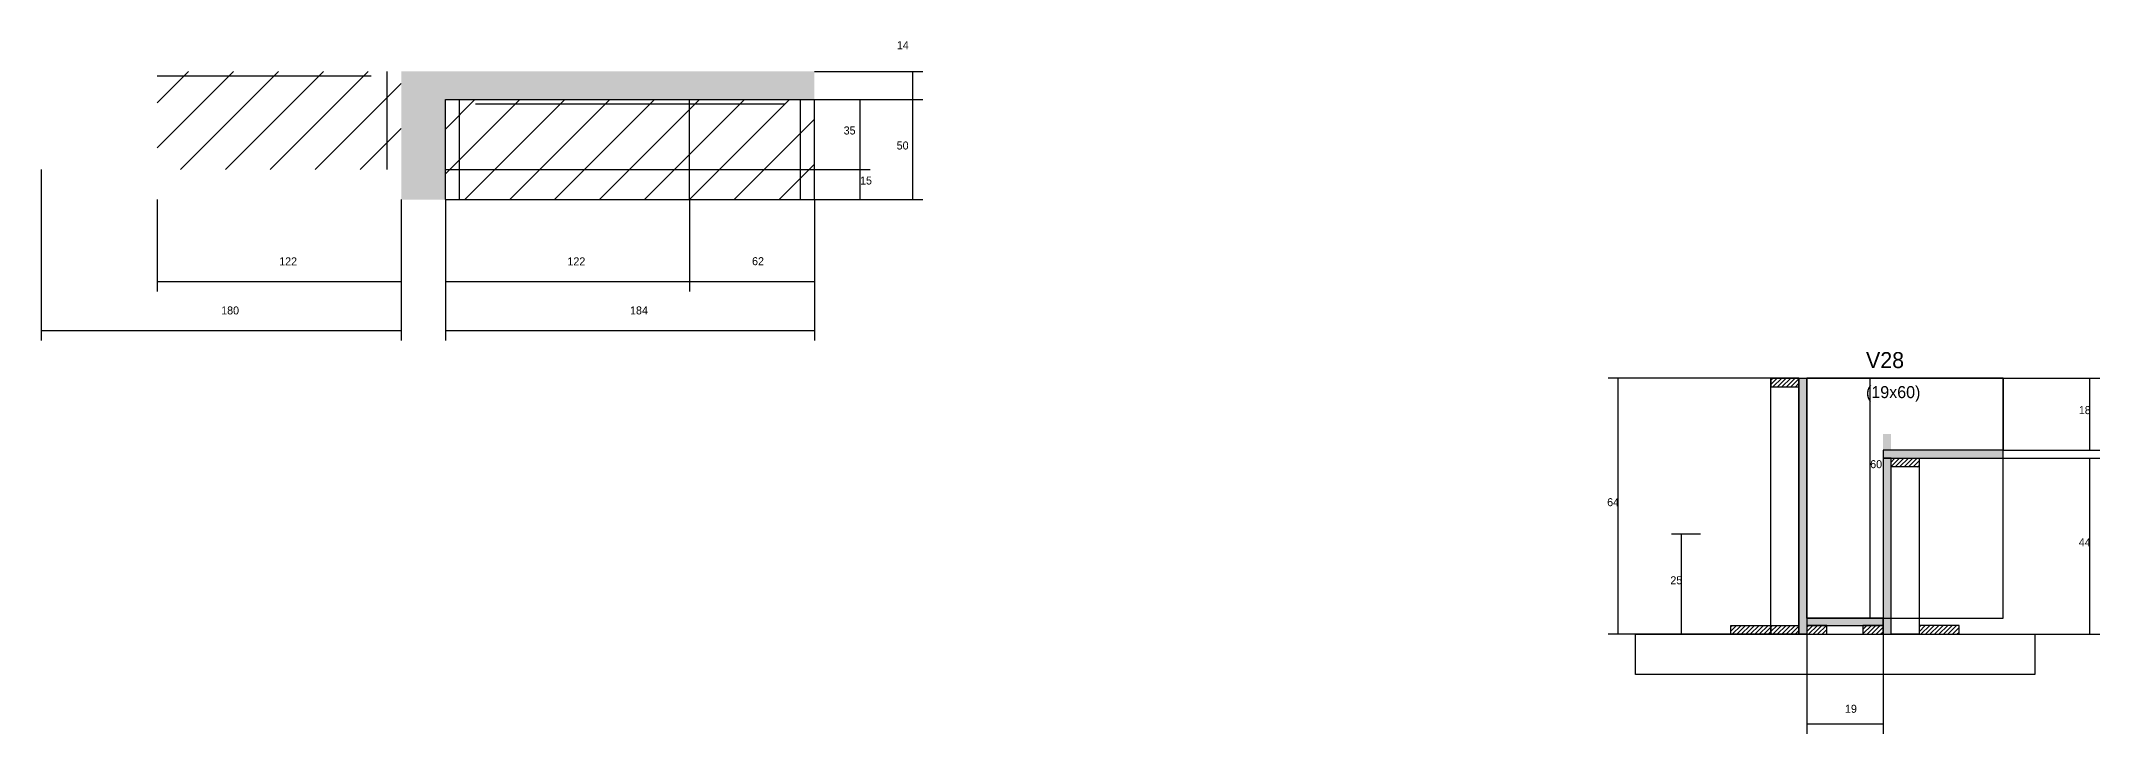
# Model space of a CAD drawing. Header units: metres. Extents: x -7920 to -6066, y 8238 to 8647.
# Drawn here: x -7920 to -6891, y 8301 to 8647 of the extents above; entities that cross this region are included whole.
import ezdxf

# ---------------------------------------------------------------- set-up
doc = ezdxf.new("R2010")
doc.units = ezdxf.units.M
for name, color, linetype in [('CONCRETO', 251, 'Continuous'), ('COTA', 241, 'Continuous'), ('Cota Seção (2x)', 4, 'Continuous'), ('Hachura', 253, 'Continuous'), ('Madeira', 126, 'Continuous'), ('Painéis', 200, 'Continuous'), ('SARR_2.2x7', 40, 'Continuous'), ('Texto Seção', 7, 'Continuous')]:
    doc.layers.add(name, color=color, linetype=linetype)

msp = doc.modelspace()

# ---------------------------------------------------------------- hatches: boundary and pattern name
at = {"layer": 'COTA'}
h = msp.add_hatch(dxfattribs=at)
h.set_pattern_fill('AR-CONC', scale=0.03)
h.paths.add_polyline_path([(-7718.3, 8568.1), (-7718.3, 8618.1), (-7533.8, 8618.1), (-7533.8, 8632.1), (-7740.4, 8632.1), (-7740.4, 8568.1)])
at = {"layer": 'Hachura'}
h = msp.add_hatch(dxfattribs=at)
h.set_pattern_fill('ANSI31', scale=5)
h.paths.add_polyline_path([(-7740.4, 8632.1), (-7862.4, 8632.1), (-7862.4, 8583.1), (-7740.4, 8583.1)])
h = msp.add_hatch(dxfattribs=at)
h.set_pattern_fill('ANSI31', scale=5)
h.paths.add_polyline_path([(-7718.3, 8618.1), (-7718.3, 8583.1), (-7596.3, 8583.1), (-7596.3, 8618.1)])
h = msp.add_hatch(dxfattribs=at)
h.set_pattern_fill('ANSI31', scale=5)
h.paths.add_polyline_path([(-7596.3, 8618.1), (-7596.3, 8583.1), (-7533.8, 8583.1), (-7533.8, 8618.1)])
h = msp.add_hatch(dxfattribs=at)
h.set_pattern_fill('ANSI31', scale=5)
h.paths.add_polyline_path([(-7718.3, 8583.1), (-7718.3, 8568.1), (-7596.3, 8568.1), (-7596.3, 8583.1)])
h = msp.add_hatch(dxfattribs=at)
h.set_pattern_fill('ANSI31', scale=5)
h.paths.add_polyline_path([(-7533.8, 8568.1), (-7533.8, 8583.1), (-7596.3, 8583.1), (-7596.3, 8568.1)])
h = msp.add_hatch(dxfattribs=at)
h.set_pattern_fill('ANSI31', scale=0.5)
h.paths.add_polyline_path([(-7055.6, 8478.9), (-7055.6, 8474.5), (-7055.6, 8474.5), (-7041.6, 8474.5), (-7041.6, 8474.5), (-7041.6, 8478.9), (-7041.6, 8478.9), (-7055.6, 8478.9)])
h = msp.add_hatch(color=8, dxfattribs=at)
h.dxf.hatch_style = 1
h.paths.add_polyline_path([(-7041.6, 8478.9), (-7037.6, 8478.9), (-7037.6, 8478.9), (-7037.6, 8350.9), (-7037.6, 8350.9), (-7041.6, 8350.9), (-7041.6, 8350.9), (-7041.6, 8478.9)])
h = msp.add_hatch(color=8, dxfattribs=at)
h.dxf.hatch_style = 1
h.paths.add_polyline_path([(-6995.6, 8450.9), (-6999.6, 8450.9), (-6999.6, 8450.9), (-6999.6, 8350.9), (-6999.6, 8350.9), (-6995.6, 8350.9), (-6995.6, 8350.9), (-6995.6, 8450.9)])
h = msp.add_hatch(color=8, dxfattribs=at)
h.dxf.hatch_style = 1
h.paths.add_polyline_path([(-6939.6, 8438.9), (-6939.6, 8442.9), (-6939.6, 8442.9), (-6999.6, 8442.9), (-6999.6, 8442.9), (-6999.6, 8438.9), (-6999.6, 8438.9), (-6939.6, 8438.9)])
h = msp.add_hatch(dxfattribs=at)
h.set_pattern_fill('ANSI31', scale=0.5)
h.paths.add_polyline_path([(-6981.6, 8438.9), (-6981.6, 8434.5), (-6981.6, 8434.5), (-6995.6, 8434.5), (-6995.6, 8434.5), (-6995.6, 8438.9), (-6995.6, 8438.9), (-6981.6, 8438.9)])
h = msp.add_hatch(color=8, dxfattribs=at)
h.dxf.hatch_style = 1
h.paths.add_polyline_path([(-6999.6, 8355.3), (-6999.6, 8358.9), (-6999.6, 8358.9), (-7037.6, 8358.9), (-7037.6, 8358.9), (-7037.6, 8355.3), (-7037.6, 8355.3), (-6999.6, 8355.3)])
h = msp.add_hatch(dxfattribs=at)
h.set_pattern_fill('ANSI31', scale=0.5)
h.paths.add_polyline_path([(-7075.6, 8350.9), (-7075.6, 8355.3), (-7075.6, 8355.3), (-7055.6, 8355.3), (-7055.6, 8355.3), (-7055.6, 8350.9), (-7055.6, 8350.9), (-7075.6, 8350.9)])
h = msp.add_hatch(dxfattribs=at)
h.set_pattern_fill('ANSI31', scale=0.5)
h.paths.add_polyline_path([(-7055.6, 8350.9), (-7055.6, 8355.3), (-7055.6, 8355.3), (-7041.6, 8355.3), (-7041.6, 8355.3), (-7041.6, 8350.9), (-7041.6, 8350.9), (-7055.6, 8350.9)])
h = msp.add_hatch(dxfattribs=at)
h.set_pattern_fill('ANSI31', scale=0.5)
h.paths.add_polyline_path([(-7027.6, 8350.9), (-7027.6, 8355.3), (-7027.6, 8355.3), (-7037.6, 8355.3), (-7037.6, 8355.3), (-7037.6, 8350.9), (-7037.6, 8350.9), (-7027.6, 8350.9)])
h = msp.add_hatch(dxfattribs=at)
h.set_pattern_fill('ANSI31', scale=0.5)
h.paths.add_polyline_path([(-6999.6, 8350.9), (-6999.6, 8355.3), (-6999.6, 8355.3), (-7009.6, 8355.3), (-7009.6, 8355.3), (-7009.6, 8350.9), (-7009.6, 8350.9), (-6999.6, 8350.9)])
h = msp.add_hatch(dxfattribs=at)
h.set_pattern_fill('ANSI31', scale=0.5)
h.paths.add_polyline_path([(-6961.6, 8350.9), (-6961.6, 8355.3), (-6961.6, 8355.3), (-6981.6, 8355.3), (-6981.6, 8355.3), (-6981.6, 8350.9), (-6981.6, 8350.9), (-6961.6, 8350.9)])

# ---------------------------------------------------------------- linework, layer by layer
at = {"layer": 'CONCRETO'}
for points in [[(-7037.6, 8458.9), (-7037.6, 8478.9), (-6939.6, 8478.9), (-6939.6, 8442.9), (-6999.6, 8442.9), (-6999.6, 8358.9), (-7037.6, 8358.9), (-7037.6, 8458.9)], [(-7037.6, 8358.9), (-6939.6, 8358.9), (-6939.6, 8478.9), (-7037.6, 8478.9)]]:
    msp.add_lwpolyline(points, close=True, dxfattribs=at)
at = {"layer": 'COTA'}
for p, q in [((-7533.8, 8632.1), (-7479.6, 8632.1)), ((-7484.6, 8618.1), (-7484.6, 8632.1)), ((-7533.8, 8618.1), (-7479.6, 8618.1)), ((-7533.8, 8618.1), (-7506, 8618.1)), ((-7533.8, 8618.1), (-7479.6, 8618.1)), ((-7511, 8583.1), (-7511, 8618.1)), ((-7484.6, 8568.1), (-7484.6, 8618.1)), ((-7920.4, 8583.1), (-7920.4, 8497.6)), ((-7533.8, 8583.1), (-7506, 8583.1)), ((-7533.8, 8583.1), (-7506, 8583.1)), ((-7511, 8568.1), (-7511, 8583.1)), ((-7862.4, 8568.1), (-7862.4, 8522.2)), ((-7740.4, 8568.1), (-7740.4, 8522.2)), ((-7740.4, 8568.1), (-7740.4, 8497.6)), ((-7718.3, 8568.1), (-7718.3, 8522.2)), ((-7718.3, 8568.1), (-7718.3, 8497.6)), ((-7596.3, 8568.1), (-7596.3, 8522.2)), ((-7596.3, 8568.1), (-7596.3, 8522.2)), ((-7533.8, 8568.1), (-7533.8, 8522.2)), ((-7533.8, 8568.1), (-7533.8, 8497.6)), ((-7533.8, 8568.1), (-7479.6, 8568.1)), ((-7533.8, 8568.1), (-7506, 8568.1)), ((-7862.4, 8527.2), (-7740.4, 8527.2)), ((-7718.3, 8527.2), (-7596.3, 8527.2)), ((-7596.3, 8527.2), (-7533.8, 8527.2)), ((-7920.4, 8502.6), (-7740.4, 8502.6)), ((-7718.3, 8502.6), (-7533.8, 8502.6)), ((-7055.6, 8478.9), (-7137, 8478.9)), ((-7132, 8350.9), (-7132, 8478.9)), ((-6939.6, 8478.9), (-6891.2, 8478.9)), ((-6896.2, 8442.9), (-6896.2, 8478.9)), ((-6939.6, 8442.9), (-6891.2, 8442.9)), ((-6939.6, 8438.9), (-6891.2, 8438.9)), ((-6896.2, 8350.9), (-6896.2, 8438.9)), ((-7090.9, 8400.9), (-7105.4, 8400.9)), ((-7100.4, 8350.9), (-7100.4, 8400.9)), ((-7075.6, 8350.9), (-7137, 8350.9)), ((-7075.6, 8350.9), (-7105.4, 8350.9)), ((-7037.6, 8350.9), (-7037.6, 8301.2)), ((-6999.6, 8350.9), (-6999.6, 8301.2)), ((-6961.6, 8350.9), (-6891.2, 8350.9)), ((-7037.6, 8306.2), (-6999.6, 8306.2))]:
    msp.add_line(p, q, dxfattribs=at)
at = {"layer": 'Cota Seção (2x)'}
for p, q in [((-7037.9, 8478.9), (-7001, 8478.9)), ((-7006, 8358.9), (-7006, 8478.9)), ((-7037.9, 8358.9), (-7001, 8358.9))]:
    msp.add_line(p, q, dxfattribs=at)
at = {"layer": 'Madeira'}
for points in [[(-7055.6, 8478.9), (-7055.6, 8474.5), (-7041.6, 8474.5), (-7041.6, 8478.9)], [(-7055.6, 8478.9), (-7041.6, 8478.9), (-7041.6, 8350.9), (-7055.6, 8350.9)], [(-6981.6, 8438.9), (-6981.6, 8434.5), (-6995.6, 8434.5), (-6995.6, 8438.9)], [(-6981.6, 8350.9), (-6995.6, 8350.9), (-6995.6, 8438.9), (-6981.6, 8438.9)], [(-6923.7, 8330.9), (-7123.3, 8330.9), (-7123.3, 8350.9), (-6923.7, 8350.9)], [(-7075.6, 8350.9), (-7075.6, 8355.3), (-7055.6, 8355.3), (-7055.6, 8350.9)], [(-7055.6, 8350.9), (-7055.6, 8355.3), (-7041.6, 8355.3), (-7041.6, 8350.9)], [(-7027.6, 8350.9), (-7027.6, 8355.3), (-7037.6, 8355.3), (-7037.6, 8350.9)], [(-6999.6, 8350.9), (-6999.6, 8355.3), (-7009.6, 8355.3), (-7009.6, 8350.9)], [(-6961.6, 8350.9), (-6961.6, 8355.3), (-6981.6, 8355.3), (-6981.6, 8350.9)]]:
    msp.add_lwpolyline(points, close=True, dxfattribs=at)
at = {"layer": 'Painéis'}
for p, q in [((-7718.3, 8618.1), (-7533.8, 8618.1)), ((-7718.3, 8568.1), (-7718.3, 8618.1)), ((-7596.3, 8568.1), (-7596.3, 8618.1)), ((-7533.8, 8568.1), (-7533.8, 8618.1)), ((-7718.3, 8583.1), (-7533.8, 8583.1)), ((-7718.3, 8568.1), (-7533.8, 8568.1))]:
    msp.add_line(p, q, dxfattribs=at)
for points in [[(-7041.6, 8478.9), (-7037.6, 8478.9), (-7037.6, 8350.9), (-7041.6, 8350.9)], [(-6939.6, 8438.9), (-6939.6, 8442.9), (-6999.6, 8442.9), (-6999.6, 8438.9)], [(-6995.6, 8438.9), (-6999.6, 8438.9), (-6999.6, 8350.9), (-6995.6, 8350.9)], [(-6999.6, 8355.3), (-6999.6, 8358.9), (-7037.6, 8358.9), (-7037.6, 8355.3)]]:
    msp.add_lwpolyline(points, close=True, dxfattribs=at)
at = {"layer": 'SARR_2.2x7'}
for p, q in [((-7862.4, 8629.9), (-7755.4, 8629.9)), ((-7747.4, 8583.1), (-7747.4, 8632.1)), ((-7711.3, 8568.1), (-7711.3, 8618.1)), ((-7703.3, 8615.9), (-7596.3, 8615.9)), ((-7596.3, 8615.9), (-7548.8, 8615.9)), ((-7540.8, 8568.1), (-7540.8, 8618.1))]:
    msp.add_line(p, q, dxfattribs=at)

# ---------------------------------------------------------------- texts
at = {"layer": 'COTA'}
for s, p in [('14', (-7492.6, 8643.2)), ('35', (-7519.2, 8600.6)), ('50', (-7492.7, 8593.1)), ('15', (-7511, 8575.6)), ('122', (-7801.4, 8535.2)), ('122', (-7657.3, 8535.2)), ('62', (-7565, 8535.3)), ('180', (-7830.4, 8510.7)), ('184', (-7626, 8510.7)), ('18', (-6901.7, 8460.9)), ('64', (-7137.5, 8414.9)), ('44', (-6901.7, 8394.9)), ('25', (-7105.9, 8375.9)), ('19', (-7018.6, 8311.7))]:
    msp.add_text(s, height=4, dxfattribs=at).set_placement(p)
at = {"layer": 'Cota Seção (2x)'}
msp.add_text('60', height=4, dxfattribs=at).set_placement((-7006, 8433.9))
at = {"layer": 'Texto Seção'}
for s, height, p in [('V28', 8, (-7008.1, 8483.9)), ('(19x60)', 6, (-7008.1, 8468.9))]:
    msp.add_text(s, height=height, dxfattribs=at).set_placement(p)

doc.saveas('drawing.dxf')
